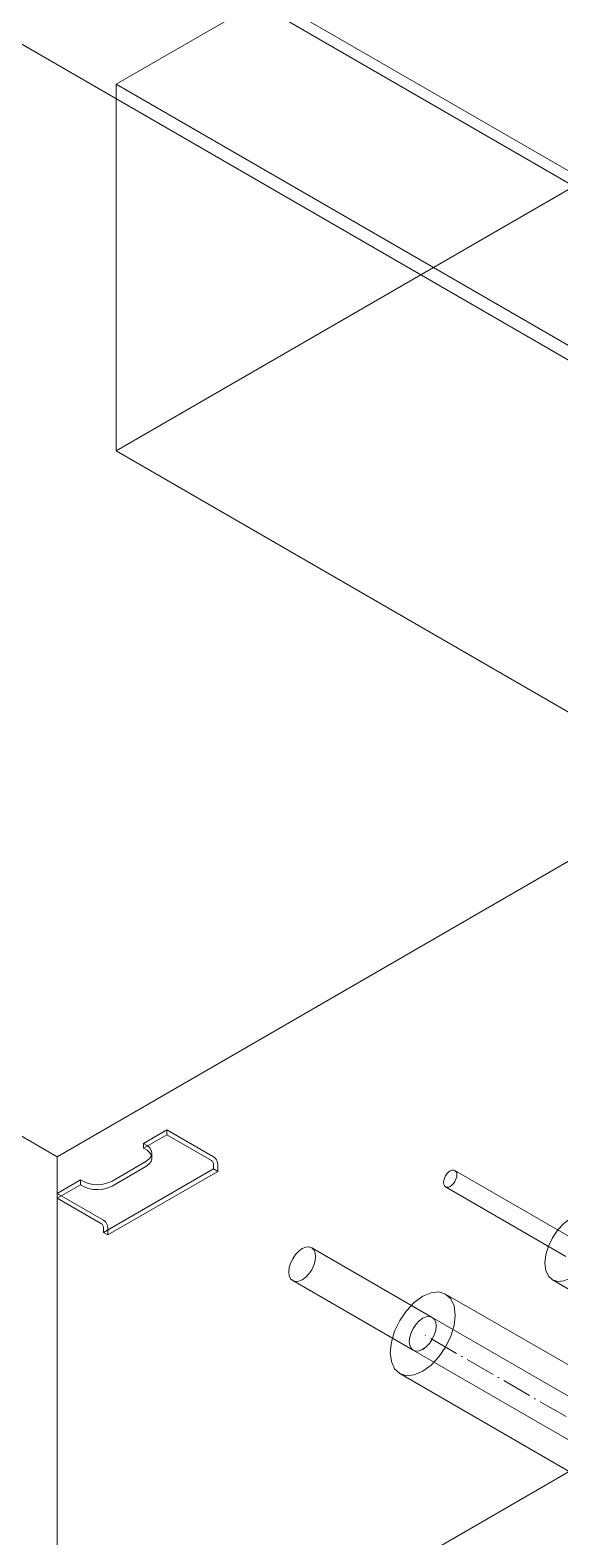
# Model space of a CAD drawing. Header units: millimetres. Extents: x -88595 to 880822, y -1054509 to -148035.
# Drawn here: x 420867 to 421045, y -325215 to -324711 of the extents above; entities that cross this region are included whole.
import ezdxf

# ---------------------------------------------------------------- set-up
doc = ezdxf.new("R2010")
doc.units = ezdxf.units.MM
doc.linetypes.add('$12$ADSK_Осевая', pattern=[14, 10, -2, 0, -2])
for name, color, linetype, lineweight in [('Воздуховоды', 7, 'Continuous', 18), ('Изоляция', 7, 'Continuous', 18), ('Оборудование', 7, 'Continuous', 18), ('Трубопровод', 7, 'Continuous', 18)]:
    doc.layers.add(name, color=color, linetype=linetype, lineweight=lineweight)

# ---------------------------------------------------------------- blocks, each defined once
blk = doc.blocks.new('$0$ADSK_Канальный блок кондиционера1 - AD162MJERAB-3266614-В_ОВ3_3')
at = {"layer": 'Оборудование'}
for p, q in [((-27324.24, 10706.02), (-27790.93, 10975.47)), ((-27794.46, 10973.43), (-27327.77, 10703.98)), ((-27313.63, 10636.62), (-27843.96, 10942.81)), ((-27806.48, 10556.2), (-28336.81, 10862.38)), ((-27806.48, 10556.2), (-27313.63, 10840.75)), ((-27313.63, 10636.62), (-27806.48, 10352.07)), ((-27777.54, 10560.66), (-27769.71, 10565.18)), ((-27769.71, 10563.55), (-27777.54, 10559.03)), ((-27769.71, 10565.18), (-27754.16, 10556.2)), ((-27769.71, 10563.55), (-27769.71, 10565.18)), ((-27754.86, 10554.97), (-27769.71, 10563.55)), ((-27806.48, 10352.07), (-27806.48, 10556.2)), ((-27777.54, 10559.03), (-27777.54, 10560.66)), ((-27774.73, 10555.79), (-27774.73, 10557.42)), ((-27754.16, 10552.12), (-27790.93, 10530.89)), ((-27752.74, 10551.3), (-27789.51, 10530.07)), ((-27776.79, 10554.56), (-27788.1, 10548.03)), ((-27788.1, 10546.4), (-27776.79, 10552.93)), ((-27754.16, 10552.12), (-27754.16, 10553.75)), ((-27752.74, 10551.3), (-27754.16, 10552.12)), ((-27752.74, 10553.75), (-27752.74, 10551.3)), ((-27633.07, 10528.33), (-27673.37, 10551.6)), ((-27806.48, 10543.95), (-27798.65, 10548.47)), ((-27798.65, 10546.84), (-27806.48, 10542.32)), ((-27798.65, 10548.47), (-27798.65, 10546.84)), ((-27676.55, 10546.1), (-27636.24, 10522.83)), ((-27806.48, 10543.95), (-27806.48, 10542.32)), ((-27790.93, 10534.97), (-27806.48, 10543.95)), ((-27806.48, 10542.32), (-27791.63, 10533.74)), ((-27790.93, 10532.52), (-27790.93, 10530.89)), ((-27790.93, 10530.89), (-27789.51, 10530.07)), ((-27789.51, 10530.07), (-27789.51, 10532.52)), ((-27680.98, 10502.5), (-27721.28, 10525.77)), ((-27727.63, 10514.77), (-27687.33, 10491.5))]:
    blk.add_line(p, q, dxfattribs=at)
for points in [[(-27777.54, 10560.66, 0), (-27776.31, 10559.98, 0), (-27775.4, 10559.14, 0), (-27774.87, 10558.2, 0), (-27774.74, 10557.22, 0), (-27775.04, 10556.24, 0), (-27775.73, 10555.34, 0), (-27776.79, 10554.56, 0)], [(-27776.79, 10552.93, 0), (-27775.73, 10553.71, 0), (-27775.04, 10554.61, 0), (-27774.74, 10555.58, 0), (-27774.87, 10556.57, 0), (-27775.4, 10557.51, 0), (-27776.31, 10558.34, 0), (-27777.54, 10559.03, 0)], [(-27754.16, 10556.2, 0), (-27753.79, 10555.93, 0), (-27753.45, 10555.57, 0), (-27753.16, 10555.14, 0), (-27752.93, 10554.67, 0), (-27752.79, 10554.2, 0), (-27752.74, 10553.75, 0)], [(-27754.16, 10553.75, 0), (-27754.18, 10553.97, 0), (-27754.25, 10554.21, 0), (-27754.36, 10554.45, 0), (-27754.51, 10554.66, 0), (-27754.68, 10554.84, 0), (-27754.86, 10554.97, 0)], [(-27677.21, 10547.55, 0), (-27677.13, 10548.27, 0), (-27676.91, 10549.02, 0), (-27676.55, 10549.77, 0), (-27676.08, 10550.45, 0), (-27675.54, 10551.02, 0), (-27674.96, 10551.44, 0), (-27674.38, 10551.69, 0), (-27673.84, 10551.74, 0), (-27673.37, 10551.6, 0), (-27673.02, 10551.27, 0), (-27672.79, 10550.77, 0), (-27672.72, 10550.15, 0)], [(-27788.1, 10548.03, 0), (-27789.45, 10547.43, 0), (-27791.01, 10547.02, 0), (-27792.69, 10546.85, 0), (-27794.4, 10546.92, 0), (-27796.02, 10547.23, 0), (-27797.47, 10547.76, 0), (-27798.65, 10548.47, 0)], [(-27798.65, 10546.84, 0), (-27797.47, 10546.12, 0), (-27796.02, 10545.6, 0), (-27794.4, 10545.29, 0), (-27792.69, 10545.22, 0), (-27791.01, 10545.39, 0), (-27789.45, 10545.79, 0), (-27788.1, 10546.4, 0)], [(-27672.72, 10550.15, 0), (-27672.79, 10549.43, 0), (-27673.02, 10548.68, 0), (-27673.37, 10547.93, 0), (-27673.84, 10547.25, 0), (-27674.38, 10546.68, 0), (-27674.96, 10546.26, 0), (-27675.54, 10546.01, 0), (-27676.08, 10545.96, 0), (-27676.55, 10546.1, 0), (-27676.91, 10546.43, 0), (-27677.13, 10546.93, 0), (-27677.21, 10547.55, 0)], [(-27791.63, 10533.74, 0), (-27791.45, 10533.61, 0), (-27791.28, 10533.43, 0), (-27791.13, 10533.22, 0), (-27791.02, 10532.98, 0), (-27790.95, 10532.74, 0), (-27790.93, 10532.52, 0)], [(-27789.51, 10532.52, 0), (-27789.56, 10532.97, 0), (-27789.7, 10533.45, 0), (-27789.93, 10533.91, 0), (-27790.22, 10534.34, 0), (-27790.56, 10534.7, 0), (-27790.93, 10534.97, 0)], [(-27728.95, 10517.68, 0), (-27728.8, 10519.11, 0), (-27728.35, 10520.62, 0), (-27727.63, 10522.1, 0), (-27726.7, 10523.47, 0), (-27725.62, 10524.61, 0), (-27724.46, 10525.46, 0), (-27723.3, 10525.95, 0), (-27722.21, 10526.06, 0), (-27721.28, 10525.77, 0), (-27720.57, 10525.11, 0), (-27720.12, 10524.12, 0), (-27719.97, 10522.86, 0)], [(-27719.97, 10522.86, 0), (-27720.12, 10521.43, 0), (-27720.57, 10519.92, 0), (-27721.28, 10518.44, 0), (-27722.21, 10517.08, 0), (-27723.3, 10515.93, 0), (-27724.46, 10515.09, 0), (-27725.62, 10514.59, 0), (-27726.7, 10514.49, 0), (-27727.63, 10514.77, 0), (-27728.35, 10515.43, 0), (-27728.8, 10516.43, 0), (-27728.95, 10517.68, 0)], [(-27679.66, 10499.59, 0), (-27679.82, 10500.85, 0), (-27680.27, 10501.84, 0), (-27680.98, 10502.5, 0), (-27681.91, 10502.79, 0), (-27682.99, 10502.68, 0), (-27684.15, 10502.19, 0), (-27685.32, 10501.34, 0), (-27686.4, 10500.2, 0), (-27687.33, 10498.83, 0), (-27688.04, 10497.35, 0), (-27688.49, 10495.84, 0), (-27688.64, 10494.41, 0)], [(-27688.64, 10494.41, 0), (-27688.49, 10493.16, 0), (-27688.04, 10492.16, 0), (-27687.33, 10491.5, 0), (-27686.4, 10491.22, 0), (-27685.32, 10491.32, 0), (-27684.15, 10491.82, 0), (-27682.99, 10492.66, 0), (-27681.91, 10493.81, 0), (-27680.98, 10495.17, 0), (-27680.27, 10496.65, 0), (-27679.82, 10498.16, 0), (-27679.66, 10499.59, 0)]]:
    blk.add_polyline3d(points, dxfattribs=at)

msp = doc.modelspace()

# ---------------------------------------------------------------- linework, layer by layer
at = {"layer": 'Воздуховоды', "color": 140, "true_color": 0x1bb3e4}
for p, q in [((420896.2, -324729.18), (421085.71, -324619.77)), ((421320.47, -324974.13), (420896.2, -324729.18)), ((420896.2, -324729.18), (420896.2, -324851.66)), ((420896.2, -324851.66), (421085.71, -324742.25)), ((420896.2, -324851.66), (421320.47, -325096.61))]:
    msp.add_line(p, q, dxfattribs=at)
at = {"layer": 'Изоляция', "color": 190, "true_color": 0x8000ff}
msp.add_line((421042.14, -325128.79), (421182.94, -325210.08), dxfattribs=at)
at = {"layer": 'Изоляция', "color": 134, "true_color": 0x00a6a6}
for p, q in [((421164.27, -325224.67), (421006.41, -325133.53)), ((420991.06, -325160.11), (421148.92, -325251.26))]:
    msp.add_line(p, q, dxfattribs=at)
at = {"layer": 'Изоляция', "color": 190, "true_color": 0x8000ff}
for points in [[(421039.62, -325123.21, 0), (421039.91, -325120.47, 0), (421040.77, -325117.58, 0), (421042.14, -325114.73, 0), (421043.92, -325112.12, 0), (421046, -325109.93, 0), (421048.23, -325108.3, 0)], [(421048.23, -325128.18, 0), (421046, -325129.13, 0), (421043.92, -325129.34, 0), (421042.14, -325128.79, 0), (421040.77, -325127.52, 0), (421039.91, -325125.62, 0), (421039.62, -325123.21, 0)]]:
    msp.add_polyline3d(points, dxfattribs=at)
at = {"layer": 'Изоляция', "color": 134, "true_color": 0x00a6a6}
for points in [[(420987.88, -325153.09, 0), (420988.25, -325149.63, 0), (420989.33, -325145.98, 0), (420991.06, -325142.39, 0), (420993.3, -325139.1, 0), (420995.92, -325136.34, 0), (420998.73, -325134.29, 0)], [(420998.73, -325134.29, 0), (421001.54, -325133.09, 0), (421004.16, -325132.83, 0), (421006.41, -325133.53, 0), (421008.13, -325135.13, 0), (421009.22, -325137.52, 0), (421009.59, -325140.55, 0)], [(421009.59, -325140.55, 0), (421009.22, -325144.01, 0), (421008.13, -325147.66, 0), (421006.41, -325151.25, 0), (421004.16, -325154.54, 0), (421001.54, -325157.31, 0), (420998.73, -325159.35, 0)], [(420998.73, -325159.35, 0), (420995.92, -325160.55, 0), (420993.3, -325160.81, 0), (420991.06, -325160.11, 0), (420989.33, -325158.51, 0), (420988.25, -325156.12, 0), (420987.88, -325153.09, 0)]]:
    msp.add_polyline3d(points, dxfattribs=at)
at = {"layer": 'Трубопровод', "color": 134, "true_color": 0x00a6a6}
for p, q in [((421159.77, -325232.46), (421001.91, -325141.32)), ((420995.56, -325152.32), (421153.42, -325243.46))]:
    msp.add_line(p, q, dxfattribs=at)
at = {"layer": 'Трубопровод', "color": 134, "linetype": '$12$ADSK_Осевая', "true_color": 0x00a6a6}
msp.add_line((421156.59, -325237.96), (420998.73, -325146.82), dxfattribs=at)
msp.add_line((421156.59, -325237.96), (420998.73, -325146.82), dxfattribs=at)
at = {"layer": 'Трубопровод', "color": 134, "true_color": 0x00a6a6}
for points in [[(420994.24, -325149.41, 0), (420994.39, -325147.98, 0), (420994.84, -325146.47, 0), (420995.56, -325144.99, 0), (420996.49, -325143.63, 0), (420997.57, -325142.48, 0), (420998.73, -325141.64, 0)], [(420998.73, -325141.64, 0), (420999.89, -325141.14, 0), (421000.98, -325141.03, 0), (421001.91, -325141.32, 0), (421002.62, -325141.98, 0), (421003.07, -325142.97, 0), (421003.22, -325144.23, 0)], [(421003.22, -325144.23, 0), (421003.07, -325145.66, 0), (421002.62, -325147.17, 0), (421001.91, -325148.65, 0), (421000.98, -325150.01, 0), (420999.89, -325151.16, 0), (420998.73, -325152.01, 0)], [(420998.73, -325152.01, 0), (420997.57, -325152.5, 0), (420996.49, -325152.61, 0), (420995.56, -325152.32, 0), (420994.84, -325151.66, 0), (420994.39, -325150.67, 0), (420994.24, -325149.41, 0)]]:
    msp.add_polyline3d(points, dxfattribs=at)

# ---------------------------------------------------------------- block references
at = {"layer": 'Оборудование'}
msp.add_blockref('$0$ADSK_Канальный блок кондиционера1 - AD162MJERAB-3266614-В_ОВ3_3', (448682.89, -335643.82), dxfattribs=at)

doc.saveas('drawing.dxf')
